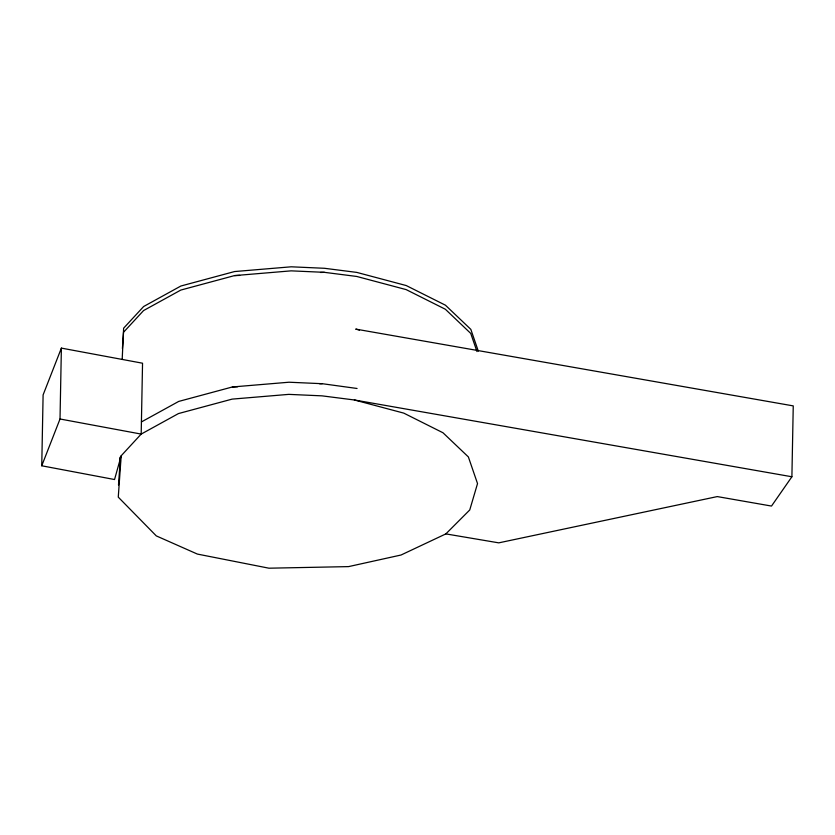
<?xml version="1.0" encoding="UTF-8"?>
<svg xmlns="http://www.w3.org/2000/svg" width="835" height="835" viewBox="0 0 835 835"><rect width="100%" height="100%" fill="white"/><g stroke="black" fill="none" stroke-linecap="round" stroke-linejoin="round"><path stroke-width="1.25" d="M41.75 465.784L43.107 394.913L61.383 348.111L142.545 363.215L141.188 434.085L121.179 455.774L114.541 479.53L41.75 465.784L60.016 418.993L61.383 348.111M122.213 358.914L123.632 328.197L143.641 306.518L180.903 286.008L234.572 271.552L291.227 266.803L324.481 268.286L356.816 272.408L406.217 285.549L445.431 305.192L470.825 329.366L478.319 351.159M120.313 466.828L120.438 460.388M121.179 455.774L118.267 497.128L156.291 535.893L197.384 554.075L268.943 568.197L348.571 566.61L401.05 555.014L445.859 533.899L498.766 542.854L717.286 496.585L771.509 506.062L791.893 476.764L793.25 405.893L355.731 329.105L359.436 330.086M122.411 348.56L123.549 332.246L143.557 310.568L180.83 290.058L234.499 275.602L291.154 270.853L324.408 272.335L356.743 276.458L406.144 289.599L445.347 309.242L470.742 333.416L476.994 351.577M118.507 484.978L120.501 456.547M445.859 533.899L469.75 509.966L477.526 483.58L468.372 456.933L442.978 432.76L403.764 413.116L354.364 399.975L322.028 395.853L288.785 394.37L232.12 399.12L178.45 413.575L141.188 434.085L60.016 418.993M141.418 421.936L178.69 401.426L232.36 386.97L289.014 382.221L322.268 383.703L357.067 388.484M234.499 275.602L239.708 275.414M320.494 272.471L324.408 272.335M232.36 386.97L237.568 386.782M319.659 383.797L322.268 383.703M354.364 399.975L791.893 476.764M120.313 457.34L120.271 459.928L120.344 457.35"/></g></svg>
